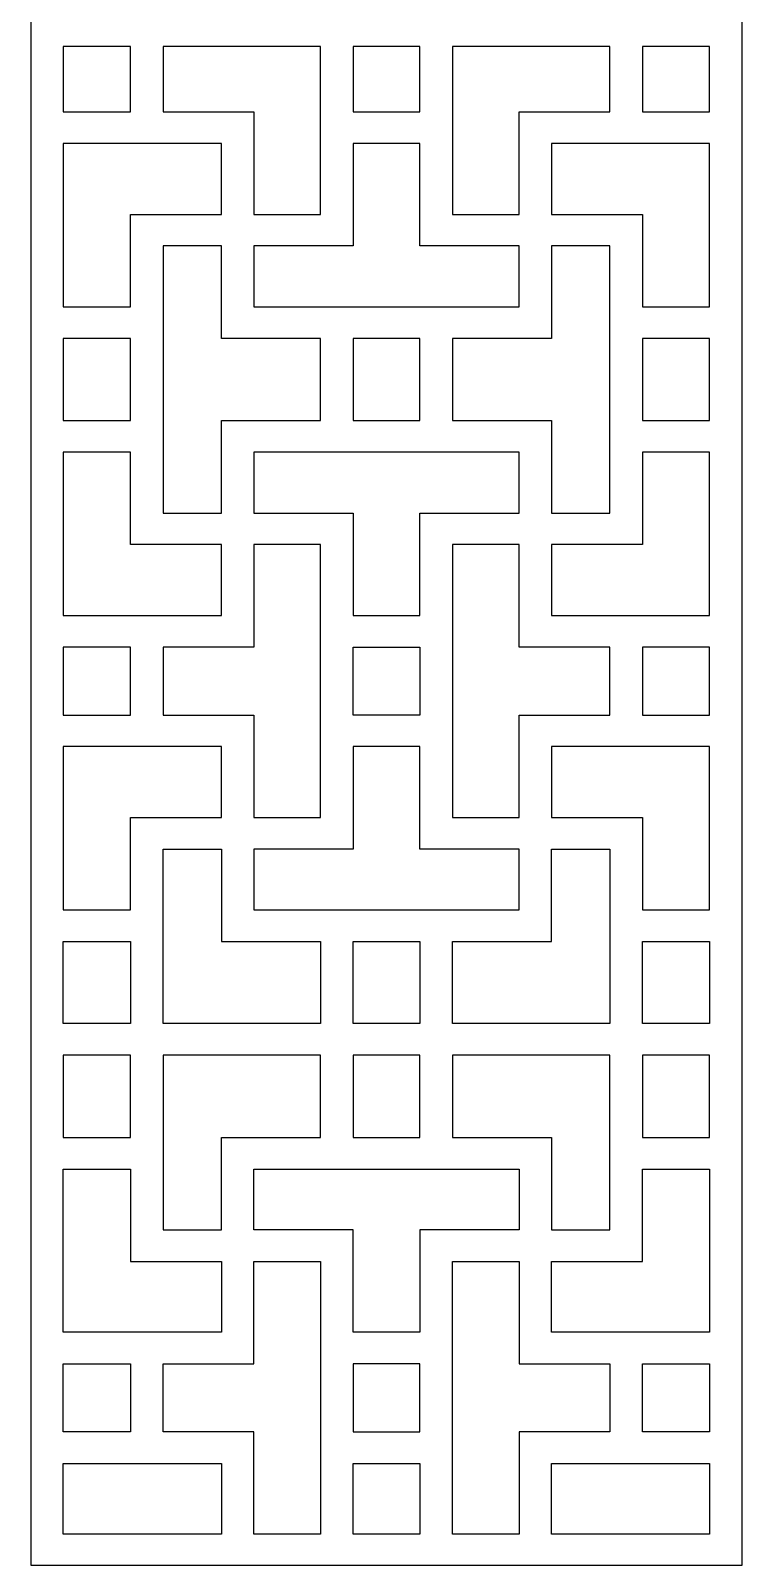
# Model space of a CAD drawing. Header units: centimetres. Extents: x -0.43 to 0.43, y -4.33 to 4.33.
# Drawn here: x -0.434 to 0.434, y -4.331 to -2.46 of the extents above; entities that cross this region are included whole.
import ezdxf

# ---------------------------------------------------------------- set-up
doc = ezdxf.new("R2010")
doc.units = ezdxf.units.CM
doc.header["$MEASUREMENT"] = 0
doc.layers.add('Layer 1', color=7, linetype='Continuous')

msp = doc.modelspace()

# ---------------------------------------------------------------- linework, layer by layer
at = {"layer": 'Layer 1', "color": 250}
for points, knots in [([(0.4338, -4.33143), (0.4338, -4.33143), (-0.43379, -4.33143), (-0.43379, -4.33143), (-0.43379, -4.33143), (-0.43379, -4.33143), (-0.43379, 4.33143), (-0.43379, 4.33143), (-0.43379, 4.33143), (-0.43379, 4.33143), (0.4338, 4.33143), (0.4338, 4.33143), (0.4338, 4.33143), (0.4338, 4.33143), (0.4338, -4.33143), (0.4338, -4.33143)], [0, 0, 0, 0, 0.2, 0.2, 0.2, 0.2, 0.4, 0.4, 0.4, 0.4, 0.6, 0.6, 0.6, 0.6, 1, 1, 1, 1]), ([(-0.31206, -2.4794), (-0.31206, -2.4794), (-0.31206, -2.55923), (-0.31206, -2.55923), (-0.31206, -2.55923), (-0.31206, -2.55923), (-0.394, -2.55923), (-0.394, -2.55923), (-0.394, -2.55923), (-0.394, -2.55923), (-0.394, -2.4794), (-0.394, -2.4794), (-0.394, -2.4794), (-0.394, -2.4794), (-0.31206, -2.4794), (-0.31206, -2.4794)], [0, 0, 0, 0, 0.2, 0.2, 0.2, 0.2, 0.4, 0.4, 0.4, 0.4, 0.6, 0.6, 0.6, 0.6, 1, 1, 1, 1]), ([(-0.08048, -2.4794), (-0.08048, -2.4794), (-0.08048, -2.68411), (-0.08048, -2.68411), (-0.08048, -2.68411), (-0.08048, -2.68411), (-0.16156, -2.68411), (-0.16156, -2.68411), (-0.16156, -2.68411), (-0.16156, -2.68411), (-0.16156, -2.59777), (-0.16156, -2.59777), (-0.16156, -2.59777), (-0.16156, -2.59777), (-0.16156, -2.55923), (-0.16156, -2.55923), (-0.16156, -2.55923), (-0.16156, -2.55923), (-0.20136, -2.55923), (-0.20136, -2.55923), (-0.20136, -2.55923), (-0.20136, -2.55923), (-0.27226, -2.55923), (-0.27226, -2.55923), (-0.27226, -2.55923), (-0.27226, -2.55923), (-0.27226, -2.4794), (-0.27226, -2.4794), (-0.27226, -2.4794), (-0.27226, -2.4794), (-0.08048, -2.4794), (-0.08048, -2.4794)], [0, 0, 0, 0, 0.1111111, 0.1111111, 0.1111111, 0.1111111, 0.2222222, 0.2222222, 0.2222222, 0.2222222, 0.3333333, 0.3333333, 0.3333333, 0.3333333, 0.4444444, 0.4444444, 0.4444444, 0.4444444, 0.5555556, 0.5555556, 0.5555556, 0.5555556, 0.6666667, 0.6666667, 0.6666667, 0.6666667, 0.7777778, 0.7777778, 0.7777778, 0.7777778, 1, 1, 1, 1]), ([(0.04069, -2.4794), (0.04069, -2.4794), (0.04069, -2.55923), (0.04069, -2.55923), (0.04069, -2.55923), (0.04069, -2.55923), (-0.04068, -2.55923), (-0.04068, -2.55923), (-0.04068, -2.55923), (-0.04068, -2.55923), (-0.04068, -2.4794), (-0.04068, -2.4794), (-0.04068, -2.4794), (-0.04068, -2.4794), (0.04069, -2.4794), (0.04069, -2.4794)], [0, 0, 0, 0, 0.2, 0.2, 0.2, 0.2, 0.4, 0.4, 0.4, 0.4, 0.6, 0.6, 0.6, 0.6, 1, 1, 1, 1]), ([(0.27227, -2.4794), (0.27227, -2.4794), (0.27227, -2.55923), (0.27227, -2.55923), (0.27227, -2.55923), (0.27227, -2.55923), (0.20137, -2.55923), (0.20137, -2.55923), (0.20137, -2.55923), (0.20137, -2.55923), (0.16157, -2.55923), (0.16157, -2.55923), (0.16157, -2.55923), (0.16157, -2.55923), (0.16157, -2.59777), (0.16157, -2.59777), (0.16157, -2.59777), (0.16157, -2.59777), (0.16157, -2.68411), (0.16157, -2.68411), (0.16157, -2.68411), (0.16157, -2.68411), (0.08049, -2.68411), (0.08049, -2.68411), (0.08049, -2.68411), (0.08049, -2.68411), (0.08049, -2.4794), (0.08049, -2.4794), (0.08049, -2.4794), (0.08049, -2.4794), (0.27227, -2.4794), (0.27227, -2.4794)], [0, 0, 0, 0, 0.1111111, 0.1111111, 0.1111111, 0.1111111, 0.2222222, 0.2222222, 0.2222222, 0.2222222, 0.3333333, 0.3333333, 0.3333333, 0.3333333, 0.4444444, 0.4444444, 0.4444444, 0.4444444, 0.5555556, 0.5555556, 0.5555556, 0.5555556, 0.6666667, 0.6666667, 0.6666667, 0.6666667, 0.7777778, 0.7777778, 0.7777778, 0.7777778, 1, 1, 1, 1]), ([(0.394, -2.55923), (0.394, -2.55923), (0.31206, -2.55923), (0.31206, -2.55923), (0.31206, -2.55923), (0.31206, -2.55923), (0.31206, -2.4794), (0.31206, -2.4794), (0.31206, -2.4794), (0.31206, -2.4794), (0.394, -2.4794), (0.394, -2.4794), (0.394, -2.4794), (0.394, -2.4794), (0.394, -2.55923), (0.394, -2.55923)], [0, 0, 0, 0, 0.2, 0.2, 0.2, 0.2, 0.4, 0.4, 0.4, 0.4, 0.6, 0.6, 0.6, 0.6, 1, 1, 1, 1]), ([(-0.394, -2.59777), (-0.394, -2.59777), (-0.20136, -2.59777), (-0.20136, -2.59777), (-0.20136, -2.59777), (-0.20136, -2.59777), (-0.20136, -2.68411), (-0.20136, -2.68411), (-0.20136, -2.68411), (-0.20136, -2.68411), (-0.27226, -2.68411), (-0.27226, -2.68411), (-0.27226, -2.68411), (-0.27226, -2.68411), (-0.29856, -2.68411), (-0.29856, -2.68411), (-0.29856, -2.68411), (-0.29856, -2.68411), (-0.31206, -2.68411), (-0.31206, -2.68411), (-0.31206, -2.68411), (-0.31206, -2.68411), (-0.31206, -2.79681), (-0.31206, -2.79681), (-0.31206, -2.79681), (-0.31206, -2.79681), (-0.394, -2.79681), (-0.394, -2.79681), (-0.394, -2.79681), (-0.394, -2.79681), (-0.394, -2.59777), (-0.394, -2.59777)], [0, 0, 0, 0, 0.1111111, 0.1111111, 0.1111111, 0.1111111, 0.2222222, 0.2222222, 0.2222222, 0.2222222, 0.3333333, 0.3333333, 0.3333333, 0.3333333, 0.4444444, 0.4444444, 0.4444444, 0.4444444, 0.5555556, 0.5555556, 0.5555556, 0.5555556, 0.6666667, 0.6666667, 0.6666667, 0.6666667, 0.7777778, 0.7777778, 0.7777778, 0.7777778, 1, 1, 1, 1]), ([(-0.08048, -2.72265), (-0.08048, -2.72265), (-0.04068, -2.72265), (-0.04068, -2.72265), (-0.04068, -2.72265), (-0.04068, -2.72265), (-0.04068, -2.68411), (-0.04068, -2.68411), (-0.04068, -2.68411), (-0.04068, -2.68411), (-0.04068, -2.59777), (-0.04068, -2.59777), (-0.04068, -2.59777), (-0.04068, -2.59777), (0.04069, -2.59777), (0.04069, -2.59777), (0.04069, -2.59777), (0.04069, -2.59777), (0.04069, -2.68411), (0.04069, -2.68411), (0.04069, -2.68411), (0.04069, -2.68411), (0.04069, -2.72265), (0.04069, -2.72265), (0.04069, -2.72265), (0.04069, -2.72265), (0.08049, -2.72265), (0.08049, -2.72265), (0.08049, -2.72265), (0.08049, -2.72265), (0.16157, -2.72265), (0.16157, -2.72265), (0.16157, -2.72265), (0.16157, -2.72265), (0.16157, -2.79681), (0.16157, -2.79681), (0.16157, -2.79681), (0.16157, -2.79681), (-0.16156, -2.79681), (-0.16156, -2.79681), (-0.16156, -2.79681), (-0.16156, -2.79681), (-0.16156, -2.72265), (-0.16156, -2.72265), (-0.16156, -2.72265), (-0.16156, -2.72265), (-0.08048, -2.72265), (-0.08048, -2.72265)], [0, 0, 0, 0, 0.0769231, 0.0769231, 0.0769231, 0.0769231, 0.1538462, 0.1538462, 0.1538462, 0.1538462, 0.2307692, 0.2307692, 0.2307692, 0.2307692, 0.3076923, 0.3076923, 0.3076923, 0.3076923, 0.3846154, 0.3846154, 0.3846154, 0.3846154, 0.4615385, 0.4615385, 0.4615385, 0.4615385, 0.5384615, 0.5384615, 0.5384615, 0.5384615, 0.6153846, 0.6153846, 0.6153846, 0.6153846, 0.6923077, 0.6923077, 0.6923077, 0.6923077, 0.7692308, 0.7692308, 0.7692308, 0.7692308, 0.8461538, 0.8461538, 0.8461538, 0.8461538, 1, 1, 1, 1]), ([(0.394, -2.79681), (0.394, -2.79681), (0.31206, -2.79681), (0.31206, -2.79681), (0.31206, -2.79681), (0.31206, -2.79681), (0.31206, -2.68411), (0.31206, -2.68411), (0.31206, -2.68411), (0.31206, -2.68411), (0.28846, -2.68411), (0.28846, -2.68411), (0.28846, -2.68411), (0.28846, -2.68411), (0.27227, -2.68411), (0.27227, -2.68411), (0.27227, -2.68411), (0.27227, -2.68411), (0.20137, -2.68411), (0.20137, -2.68411), (0.20137, -2.68411), (0.20137, -2.68411), (0.20137, -2.59777), (0.20137, -2.59777), (0.20137, -2.59777), (0.20137, -2.59777), (0.394, -2.59777), (0.394, -2.59777), (0.394, -2.59777), (0.394, -2.59777), (0.394, -2.79681), (0.394, -2.79681)], [0, 0, 0, 0, 0.1111111, 0.1111111, 0.1111111, 0.1111111, 0.2222222, 0.2222222, 0.2222222, 0.2222222, 0.3333333, 0.3333333, 0.3333333, 0.3333333, 0.4444444, 0.4444444, 0.4444444, 0.4444444, 0.5555556, 0.5555556, 0.5555556, 0.5555556, 0.6666667, 0.6666667, 0.6666667, 0.6666667, 0.7777778, 0.7777778, 0.7777778, 0.7777778, 1, 1, 1, 1]), ([(-0.27226, -3.04826), (-0.27226, -3.04826), (-0.27226, -2.72265), (-0.27226, -2.72265), (-0.27226, -2.72265), (-0.27226, -2.72265), (-0.20136, -2.72265), (-0.20136, -2.72265), (-0.20136, -2.72265), (-0.20136, -2.72265), (-0.20136, -2.79681), (-0.20136, -2.79681), (-0.20136, -2.79681), (-0.20136, -2.79681), (-0.20136, -2.83535), (-0.20136, -2.83535), (-0.20136, -2.83535), (-0.20136, -2.83535), (-0.16156, -2.83535), (-0.16156, -2.83535), (-0.16156, -2.83535), (-0.16156, -2.83535), (-0.08048, -2.83535), (-0.08048, -2.83535), (-0.08048, -2.83535), (-0.08048, -2.83535), (-0.08048, -2.93556), (-0.08048, -2.93556), (-0.08048, -2.93556), (-0.08048, -2.93556), (-0.16156, -2.93556), (-0.16156, -2.93556), (-0.16156, -2.93556), (-0.16156, -2.93556), (-0.20136, -2.93556), (-0.20136, -2.93556), (-0.20136, -2.93556), (-0.20136, -2.93556), (-0.20136, -2.9741), (-0.20136, -2.9741), (-0.20136, -2.9741), (-0.20136, -2.9741), (-0.20136, -3.04826), (-0.20136, -3.04826), (-0.20136, -3.04826), (-0.20136, -3.04826), (-0.27226, -3.04826), (-0.27226, -3.04826)], [0, 0, 0, 0, 0.0769231, 0.0769231, 0.0769231, 0.0769231, 0.1538462, 0.1538462, 0.1538462, 0.1538462, 0.2307692, 0.2307692, 0.2307692, 0.2307692, 0.3076923, 0.3076923, 0.3076923, 0.3076923, 0.3846154, 0.3846154, 0.3846154, 0.3846154, 0.4615385, 0.4615385, 0.4615385, 0.4615385, 0.5384615, 0.5384615, 0.5384615, 0.5384615, 0.6153846, 0.6153846, 0.6153846, 0.6153846, 0.6923077, 0.6923077, 0.6923077, 0.6923077, 0.7692308, 0.7692308, 0.7692308, 0.7692308, 0.8461538, 0.8461538, 0.8461538, 0.8461538, 1, 1, 1, 1]), ([(0.20137, -3.04826), (0.20137, -3.04826), (0.20137, -2.9741), (0.20137, -2.9741), (0.20137, -2.9741), (0.20137, -2.9741), (0.20137, -2.93556), (0.20137, -2.93556), (0.20137, -2.93556), (0.20137, -2.93556), (0.16157, -2.93556), (0.16157, -2.93556), (0.16157, -2.93556), (0.16157, -2.93556), (0.08049, -2.93556), (0.08049, -2.93556), (0.08049, -2.93556), (0.08049, -2.93556), (0.08049, -2.83535), (0.08049, -2.83535), (0.08049, -2.83535), (0.08049, -2.83535), (0.16157, -2.83535), (0.16157, -2.83535), (0.16157, -2.83535), (0.16157, -2.83535), (0.20137, -2.83535), (0.20137, -2.83535), (0.20137, -2.83535), (0.20137, -2.83535), (0.20137, -2.79681), (0.20137, -2.79681), (0.20137, -2.79681), (0.20137, -2.79681), (0.20137, -2.72265), (0.20137, -2.72265), (0.20137, -2.72265), (0.20137, -2.72265), (0.27227, -2.72265), (0.27227, -2.72265), (0.27227, -2.72265), (0.27227, -2.72265), (0.27227, -3.04826), (0.27227, -3.04826), (0.27227, -3.04826), (0.27227, -3.04826), (0.20137, -3.04826), (0.20137, -3.04826)], [0, 0, 0, 0, 0.0769231, 0.0769231, 0.0769231, 0.0769231, 0.1538462, 0.1538462, 0.1538462, 0.1538462, 0.2307692, 0.2307692, 0.2307692, 0.2307692, 0.3076923, 0.3076923, 0.3076923, 0.3076923, 0.3846154, 0.3846154, 0.3846154, 0.3846154, 0.4615385, 0.4615385, 0.4615385, 0.4615385, 0.5384615, 0.5384615, 0.5384615, 0.5384615, 0.6153846, 0.6153846, 0.6153846, 0.6153846, 0.6923077, 0.6923077, 0.6923077, 0.6923077, 0.7692308, 0.7692308, 0.7692308, 0.7692308, 0.8461538, 0.8461538, 0.8461538, 0.8461538, 1, 1, 1, 1]), ([(-0.394, -2.83535), (-0.394, -2.83535), (-0.31206, -2.83535), (-0.31206, -2.83535), (-0.31206, -2.83535), (-0.31206, -2.83535), (-0.31206, -2.93556), (-0.31206, -2.93556), (-0.31206, -2.93556), (-0.31206, -2.93556), (-0.394, -2.93556), (-0.394, -2.93556), (-0.394, -2.93556), (-0.394, -2.93556), (-0.394, -2.83535), (-0.394, -2.83535)], [0, 0, 0, 0, 0.2, 0.2, 0.2, 0.2, 0.4, 0.4, 0.4, 0.4, 0.6, 0.6, 0.6, 0.6, 1, 1, 1, 1]), ([(-0.04068, -2.93556), (-0.04068, -2.93556), (-0.04068, -2.83535), (-0.04068, -2.83535), (-0.04068, -2.83535), (-0.04068, -2.83535), (0.04069, -2.83535), (0.04069, -2.83535), (0.04069, -2.83535), (0.04069, -2.83535), (0.04069, -2.93556), (0.04069, -2.93556), (0.04069, -2.93556), (0.04069, -2.93556), (-0.04068, -2.93556), (-0.04068, -2.93556)], [0, 0, 0, 0, 0.2, 0.2, 0.2, 0.2, 0.4, 0.4, 0.4, 0.4, 0.6, 0.6, 0.6, 0.6, 1, 1, 1, 1]), ([(0.394, -2.93556), (0.394, -2.93556), (0.31206, -2.93556), (0.31206, -2.93556), (0.31206, -2.93556), (0.31206, -2.93556), (0.31206, -2.83535), (0.31206, -2.83535), (0.31206, -2.83535), (0.31206, -2.83535), (0.394, -2.83535), (0.394, -2.83535), (0.394, -2.83535), (0.394, -2.83535), (0.394, -2.93556), (0.394, -2.93556)], [0, 0, 0, 0, 0.2, 0.2, 0.2, 0.2, 0.4, 0.4, 0.4, 0.4, 0.6, 0.6, 0.6, 0.6, 1, 1, 1, 1]), ([(-0.394, -2.9741), (-0.394, -2.9741), (-0.31206, -2.9741), (-0.31206, -2.9741), (-0.31206, -2.9741), (-0.31206, -2.9741), (-0.31206, -3.04826), (-0.31206, -3.04826), (-0.31206, -3.04826), (-0.31206, -3.04826), (-0.31206, -3.07787), (-0.31206, -3.07787), (-0.31206, -3.07787), (-0.31206, -3.07787), (-0.31206, -3.08681), (-0.31206, -3.08681), (-0.31206, -3.08681), (-0.31206, -3.08681), (-0.20136, -3.08681), (-0.20136, -3.08681), (-0.20136, -3.08681), (-0.20136, -3.08681), (-0.20136, -3.17315), (-0.20136, -3.17315), (-0.20136, -3.17315), (-0.20136, -3.17315), (-0.394, -3.17315), (-0.394, -3.17315), (-0.394, -3.17315), (-0.394, -3.17315), (-0.394, -2.9741), (-0.394, -2.9741)], [0, 0, 0, 0, 0.1111111, 0.1111111, 0.1111111, 0.1111111, 0.2222222, 0.2222222, 0.2222222, 0.2222222, 0.3333333, 0.3333333, 0.3333333, 0.3333333, 0.4444444, 0.4444444, 0.4444444, 0.4444444, 0.5555556, 0.5555556, 0.5555556, 0.5555556, 0.6666667, 0.6666667, 0.6666667, 0.6666667, 0.7777778, 0.7777778, 0.7777778, 0.7777778, 1, 1, 1, 1]), ([(-0.16156, -3.04826), (-0.16156, -3.04826), (-0.16156, -2.9741), (-0.16156, -2.9741), (-0.16156, -2.9741), (-0.16156, -2.9741), (0.16157, -2.9741), (0.16157, -2.9741), (0.16157, -2.9741), (0.16157, -2.9741), (0.16157, -3.04826), (0.16157, -3.04826), (0.16157, -3.04826), (0.16157, -3.04826), (0.04069, -3.04826), (0.04069, -3.04826), (0.04069, -3.04826), (0.04069, -3.04826), (0.04069, -3.05179), (0.04069, -3.05179), (0.04069, -3.05179), (0.04069, -3.05179), (0.04069, -3.08681), (0.04069, -3.08681), (0.04069, -3.08681), (0.04069, -3.08681), (0.04069, -3.17315), (0.04069, -3.17315), (0.04069, -3.17315), (0.04069, -3.17315), (-0.04068, -3.17315), (-0.04068, -3.17315), (-0.04068, -3.17315), (-0.04068, -3.17315), (-0.04068, -3.08681), (-0.04068, -3.08681), (-0.04068, -3.08681), (-0.04068, -3.08681), (-0.04068, -3.05179), (-0.04068, -3.05179), (-0.04068, -3.05179), (-0.04068, -3.05179), (-0.04068, -3.04826), (-0.04068, -3.04826), (-0.04068, -3.04826), (-0.04068, -3.04826), (-0.16156, -3.04826), (-0.16156, -3.04826)], [0, 0, 0, 0, 0.0769231, 0.0769231, 0.0769231, 0.0769231, 0.1538462, 0.1538462, 0.1538462, 0.1538462, 0.2307692, 0.2307692, 0.2307692, 0.2307692, 0.3076923, 0.3076923, 0.3076923, 0.3076923, 0.3846154, 0.3846154, 0.3846154, 0.3846154, 0.4615385, 0.4615385, 0.4615385, 0.4615385, 0.5384615, 0.5384615, 0.5384615, 0.5384615, 0.6153846, 0.6153846, 0.6153846, 0.6153846, 0.6923077, 0.6923077, 0.6923077, 0.6923077, 0.7692308, 0.7692308, 0.7692308, 0.7692308, 0.8461538, 0.8461538, 0.8461538, 0.8461538, 1, 1, 1, 1]), ([(0.394, -3.17315), (0.394, -3.17315), (0.20137, -3.17315), (0.20137, -3.17315), (0.20137, -3.17315), (0.20137, -3.17315), (0.20137, -3.08681), (0.20137, -3.08681), (0.20137, -3.08681), (0.20137, -3.08681), (0.31206, -3.08681), (0.31206, -3.08681), (0.31206, -3.08681), (0.31206, -3.08681), (0.31206, -3.07787), (0.31206, -3.07787), (0.31206, -3.07787), (0.31206, -3.07787), (0.31206, -3.04826), (0.31206, -3.04826), (0.31206, -3.04826), (0.31206, -3.04826), (0.31206, -2.9741), (0.31206, -2.9741), (0.31206, -2.9741), (0.31206, -2.9741), (0.394, -2.9741), (0.394, -2.9741), (0.394, -2.9741), (0.394, -2.9741), (0.394, -3.17315), (0.394, -3.17315)], [0, 0, 0, 0, 0.1111111, 0.1111111, 0.1111111, 0.1111111, 0.2222222, 0.2222222, 0.2222222, 0.2222222, 0.3333333, 0.3333333, 0.3333333, 0.3333333, 0.4444444, 0.4444444, 0.4444444, 0.4444444, 0.5555556, 0.5555556, 0.5555556, 0.5555556, 0.6666667, 0.6666667, 0.6666667, 0.6666667, 0.7777778, 0.7777778, 0.7777778, 0.7777778, 1, 1, 1, 1]), ([(-0.08048, -3.41947), (-0.08048, -3.41947), (-0.16156, -3.41947), (-0.16156, -3.41947), (-0.16156, -3.41947), (-0.16156, -3.41947), (-0.16156, -3.33313), (-0.16156, -3.33313), (-0.16156, -3.33313), (-0.16156, -3.33313), (-0.16156, -3.29459), (-0.16156, -3.29459), (-0.16156, -3.29459), (-0.16156, -3.29459), (-0.20136, -3.29459), (-0.20136, -3.29459), (-0.20136, -3.29459), (-0.20136, -3.29459), (-0.27226, -3.29459), (-0.27226, -3.29459), (-0.27226, -3.29459), (-0.27226, -3.29459), (-0.27226, -3.21169), (-0.27226, -3.21169), (-0.27226, -3.21169), (-0.27226, -3.21169), (-0.20136, -3.21169), (-0.20136, -3.21169), (-0.20136, -3.21169), (-0.20136, -3.21169), (-0.16156, -3.21169), (-0.16156, -3.21169), (-0.16156, -3.21169), (-0.16156, -3.21169), (-0.16156, -3.17315), (-0.16156, -3.17315), (-0.16156, -3.17315), (-0.16156, -3.17315), (-0.16156, -3.08681), (-0.16156, -3.08681), (-0.16156, -3.08681), (-0.16156, -3.08681), (-0.08048, -3.08681), (-0.08048, -3.08681), (-0.08048, -3.08681), (-0.08048, -3.08681), (-0.08048, -3.41947), (-0.08048, -3.41947)], [0, 0, 0, 0, 0.0769231, 0.0769231, 0.0769231, 0.0769231, 0.1538462, 0.1538462, 0.1538462, 0.1538462, 0.2307692, 0.2307692, 0.2307692, 0.2307692, 0.3076923, 0.3076923, 0.3076923, 0.3076923, 0.3846154, 0.3846154, 0.3846154, 0.3846154, 0.4615385, 0.4615385, 0.4615385, 0.4615385, 0.5384615, 0.5384615, 0.5384615, 0.5384615, 0.6153846, 0.6153846, 0.6153846, 0.6153846, 0.6923077, 0.6923077, 0.6923077, 0.6923077, 0.7692308, 0.7692308, 0.7692308, 0.7692308, 0.8461538, 0.8461538, 0.8461538, 0.8461538, 1, 1, 1, 1]), ([(0.16157, -3.41947), (0.16157, -3.41947), (0.08049, -3.41947), (0.08049, -3.41947), (0.08049, -3.41947), (0.08049, -3.41947), (0.08049, -3.08681), (0.08049, -3.08681), (0.08049, -3.08681), (0.08049, -3.08681), (0.16157, -3.08681), (0.16157, -3.08681), (0.16157, -3.08681), (0.16157, -3.08681), (0.16157, -3.17315), (0.16157, -3.17315), (0.16157, -3.17315), (0.16157, -3.17315), (0.16157, -3.21169), (0.16157, -3.21169), (0.16157, -3.21169), (0.16157, -3.21169), (0.20137, -3.21169), (0.20137, -3.21169), (0.20137, -3.21169), (0.20137, -3.21169), (0.27227, -3.21169), (0.27227, -3.21169), (0.27227, -3.21169), (0.27227, -3.21169), (0.27227, -3.29459), (0.27227, -3.29459), (0.27227, -3.29459), (0.27227, -3.29459), (0.20137, -3.29459), (0.20137, -3.29459), (0.20137, -3.29459), (0.20137, -3.29459), (0.16157, -3.29459), (0.16157, -3.29459), (0.16157, -3.29459), (0.16157, -3.29459), (0.16157, -3.33313), (0.16157, -3.33313), (0.16157, -3.33313), (0.16157, -3.33313), (0.16157, -3.41947), (0.16157, -3.41947)], [0, 0, 0, 0, 0.0769231, 0.0769231, 0.0769231, 0.0769231, 0.1538462, 0.1538462, 0.1538462, 0.1538462, 0.2307692, 0.2307692, 0.2307692, 0.2307692, 0.3076923, 0.3076923, 0.3076923, 0.3076923, 0.3846154, 0.3846154, 0.3846154, 0.3846154, 0.4615385, 0.4615385, 0.4615385, 0.4615385, 0.5384615, 0.5384615, 0.5384615, 0.5384615, 0.6153846, 0.6153846, 0.6153846, 0.6153846, 0.6923077, 0.6923077, 0.6923077, 0.6923077, 0.7692308, 0.7692308, 0.7692308, 0.7692308, 0.8461538, 0.8461538, 0.8461538, 0.8461538, 1, 1, 1, 1]), ([(-0.394, -3.21169), (-0.394, -3.21169), (-0.31206, -3.21169), (-0.31206, -3.21169), (-0.31206, -3.21169), (-0.31206, -3.21169), (-0.31206, -3.29459), (-0.31206, -3.29459), (-0.31206, -3.29459), (-0.31206, -3.29459), (-0.394, -3.29459), (-0.394, -3.29459), (-0.394, -3.29459), (-0.394, -3.29459), (-0.394, -3.21169), (-0.394, -3.21169)], [0, 0, 0, 0, 0.2, 0.2, 0.2, 0.2, 0.4, 0.4, 0.4, 0.4, 0.6, 0.6, 0.6, 0.6, 1, 1, 1, 1]), ([(-0.04068, -3.29459), (-0.04068, -3.29459), (0.04069, -3.29459), (0.04069, -3.29459), (0.04069, -3.29459), (0.04069, -3.29459), (0.04069, -3.21169), (0.04069, -3.21169), (0.04069, -3.21169), (0.04069, -3.21169), (-0.04068, -3.21169), (-0.04068, -3.21169), (-0.04068, -3.21169), (-0.04068, -3.21169), (-0.04068, -3.29459), (-0.04068, -3.29459)], [0, 0, 0, 0, 0.2, 0.2, 0.2, 0.2, 0.4, 0.4, 0.4, 0.4, 0.6, 0.6, 0.6, 0.6, 1, 1, 1, 1]), ([(0.394, -3.29459), (0.394, -3.29459), (0.31206, -3.29459), (0.31206, -3.29459), (0.31206, -3.29459), (0.31206, -3.29459), (0.31206, -3.21169), (0.31206, -3.21169), (0.31206, -3.21169), (0.31206, -3.21169), (0.394, -3.21169), (0.394, -3.21169), (0.394, -3.21169), (0.394, -3.21169), (0.394, -3.29459), (0.394, -3.29459)], [0, 0, 0, 0, 0.2, 0.2, 0.2, 0.2, 0.4, 0.4, 0.4, 0.4, 0.6, 0.6, 0.6, 0.6, 1, 1, 1, 1]), ([(-0.394, -3.33313), (-0.394, -3.33313), (-0.20136, -3.33313), (-0.20136, -3.33313), (-0.20136, -3.33313), (-0.20136, -3.33313), (-0.20136, -3.41947), (-0.20136, -3.41947), (-0.20136, -3.41947), (-0.20136, -3.41947), (-0.27226, -3.41947), (-0.27226, -3.41947), (-0.27226, -3.41947), (-0.27226, -3.41947), (-0.29856, -3.41947), (-0.29856, -3.41947), (-0.29856, -3.41947), (-0.29856, -3.41947), (-0.31206, -3.41947), (-0.31206, -3.41947), (-0.31206, -3.41947), (-0.31206, -3.41947), (-0.31206, -3.53218), (-0.31206, -3.53218), (-0.31206, -3.53218), (-0.31206, -3.53218), (-0.394, -3.53218), (-0.394, -3.53218), (-0.394, -3.53218), (-0.394, -3.53218), (-0.394, -3.33313), (-0.394, -3.33313)], [0, 0, 0, 0, 0.1111111, 0.1111111, 0.1111111, 0.1111111, 0.2222222, 0.2222222, 0.2222222, 0.2222222, 0.3333333, 0.3333333, 0.3333333, 0.3333333, 0.4444444, 0.4444444, 0.4444444, 0.4444444, 0.5555556, 0.5555556, 0.5555556, 0.5555556, 0.6666667, 0.6666667, 0.6666667, 0.6666667, 0.7777778, 0.7777778, 0.7777778, 0.7777778, 1, 1, 1, 1]), ([(-0.16156, -3.45802), (-0.16156, -3.45802), (-0.08048, -3.45802), (-0.08048, -3.45802), (-0.08048, -3.45802), (-0.08048, -3.45802), (-0.04068, -3.45802), (-0.04068, -3.45802), (-0.04068, -3.45802), (-0.04068, -3.45802), (-0.04068, -3.41947), (-0.04068, -3.41947), (-0.04068, -3.41947), (-0.04068, -3.41947), (-0.04068, -3.33313), (-0.04068, -3.33313), (-0.04068, -3.33313), (-0.04068, -3.33313), (0.04069, -3.33313), (0.04069, -3.33313), (0.04069, -3.33313), (0.04069, -3.33313), (0.04069, -3.41947), (0.04069, -3.41947), (0.04069, -3.41947), (0.04069, -3.41947), (0.04069, -3.45802), (0.04069, -3.45802), (0.04069, -3.45802), (0.04069, -3.45802), (0.08049, -3.45802), (0.08049, -3.45802), (0.08049, -3.45802), (0.08049, -3.45802), (0.16157, -3.45802), (0.16157, -3.45802), (0.16157, -3.45802), (0.16157, -3.45802), (0.16157, -3.53218), (0.16157, -3.53218), (0.16157, -3.53218), (0.16157, -3.53218), (-0.16156, -3.53218), (-0.16156, -3.53218), (-0.16156, -3.53218), (-0.16156, -3.53218), (-0.16156, -3.45802), (-0.16156, -3.45802)], [0, 0, 0, 0, 0.0769231, 0.0769231, 0.0769231, 0.0769231, 0.1538462, 0.1538462, 0.1538462, 0.1538462, 0.2307692, 0.2307692, 0.2307692, 0.2307692, 0.3076923, 0.3076923, 0.3076923, 0.3076923, 0.3846154, 0.3846154, 0.3846154, 0.3846154, 0.4615385, 0.4615385, 0.4615385, 0.4615385, 0.5384615, 0.5384615, 0.5384615, 0.5384615, 0.6153846, 0.6153846, 0.6153846, 0.6153846, 0.6923077, 0.6923077, 0.6923077, 0.6923077, 0.7692308, 0.7692308, 0.7692308, 0.7692308, 0.8461538, 0.8461538, 0.8461538, 0.8461538, 1, 1, 1, 1]), ([(0.394, -3.53218), (0.394, -3.53218), (0.31206, -3.53218), (0.31206, -3.53218), (0.31206, -3.53218), (0.31206, -3.53218), (0.31206, -3.45802), (0.31206, -3.45802), (0.31206, -3.45802), (0.31206, -3.45802), (0.31206, -3.41947), (0.31206, -3.41947), (0.31206, -3.41947), (0.31206, -3.41947), (0.27227, -3.41947), (0.27227, -3.41947), (0.27227, -3.41947), (0.27227, -3.41947), (0.20137, -3.41947), (0.20137, -3.41947), (0.20137, -3.41947), (0.20137, -3.41947), (0.20137, -3.33313), (0.20137, -3.33313), (0.20137, -3.33313), (0.20137, -3.33313), (0.394, -3.33313), (0.394, -3.33313), (0.394, -3.33313), (0.394, -3.33313), (0.394, -3.53218), (0.394, -3.53218)], [0, 0, 0, 0, 0.1111111, 0.1111111, 0.1111111, 0.1111111, 0.2222222, 0.2222222, 0.2222222, 0.2222222, 0.3333333, 0.3333333, 0.3333333, 0.3333333, 0.4444444, 0.4444444, 0.4444444, 0.4444444, 0.5555556, 0.5555556, 0.5555556, 0.5555556, 0.6666667, 0.6666667, 0.6666667, 0.6666667, 0.7777778, 0.7777778, 0.7777778, 0.7777778, 1, 1, 1, 1]), ([(-0.27226, -3.67093), (-0.27226, -3.67093), (-0.08048, -3.67093), (-0.08048, -3.67093), (-0.08048, -3.67093), (-0.08048, -3.67093), (-0.08048, -3.57072), (-0.08048, -3.57072), (-0.08048, -3.57072), (-0.08048, -3.57072), (-0.16156, -3.57072), (-0.16156, -3.57072), (-0.16156, -3.57072), (-0.16156, -3.57072), (-0.20136, -3.57072), (-0.20136, -3.57072), (-0.20136, -3.57072), (-0.20136, -3.57072), (-0.20136, -3.53218), (-0.20136, -3.53218), (-0.20136, -3.53218), (-0.20136, -3.53218), (-0.20136, -3.45802), (-0.20136, -3.45802), (-0.20136, -3.45802), (-0.20136, -3.45802), (-0.27226, -3.45802), (-0.27226, -3.45802), (-0.27226, -3.45802), (-0.27226, -3.45802), (-0.27226, -3.67093), (-0.27226, -3.67093)], [0, 0, 0, 0, 0.1111111, 0.1111111, 0.1111111, 0.1111111, 0.2222222, 0.2222222, 0.2222222, 0.2222222, 0.3333333, 0.3333333, 0.3333333, 0.3333333, 0.4444444, 0.4444444, 0.4444444, 0.4444444, 0.5555556, 0.5555556, 0.5555556, 0.5555556, 0.6666667, 0.6666667, 0.6666667, 0.6666667, 0.7777778, 0.7777778, 0.7777778, 0.7777778, 1, 1, 1, 1]), ([(0.08049, -3.67093), (0.08049, -3.67093), (0.27227, -3.67093), (0.27227, -3.67093), (0.27227, -3.67093), (0.27227, -3.67093), (0.27227, -3.45802), (0.27227, -3.45802), (0.27227, -3.45802), (0.27227, -3.45802), (0.20137, -3.45802), (0.20137, -3.45802), (0.20137, -3.45802), (0.20137, -3.45802), (0.20137, -3.53218), (0.20137, -3.53218), (0.20137, -3.53218), (0.20137, -3.53218), (0.20137, -3.57072), (0.20137, -3.57072), (0.20137, -3.57072), (0.20137, -3.57072), (0.16157, -3.57072), (0.16157, -3.57072), (0.16157, -3.57072), (0.16157, -3.57072), (0.08049, -3.57072), (0.08049, -3.57072), (0.08049, -3.57072), (0.08049, -3.57072), (0.08049, -3.67093), (0.08049, -3.67093)], [0, 0, 0, 0, 0.1111111, 0.1111111, 0.1111111, 0.1111111, 0.2222222, 0.2222222, 0.2222222, 0.2222222, 0.3333333, 0.3333333, 0.3333333, 0.3333333, 0.4444444, 0.4444444, 0.4444444, 0.4444444, 0.5555556, 0.5555556, 0.5555556, 0.5555556, 0.6666667, 0.6666667, 0.6666667, 0.6666667, 0.7777778, 0.7777778, 0.7777778, 0.7777778, 1, 1, 1, 1]), ([(-0.394, -3.67093), (-0.394, -3.67093), (-0.31206, -3.67093), (-0.31206, -3.67093), (-0.31206, -3.67093), (-0.31206, -3.67093), (-0.31206, -3.57072), (-0.31206, -3.57072), (-0.31206, -3.57072), (-0.31206, -3.57072), (-0.394, -3.57072), (-0.394, -3.57072), (-0.394, -3.57072), (-0.394, -3.57072), (-0.394, -3.67093), (-0.394, -3.67093)], [0, 0, 0, 0, 0.2, 0.2, 0.2, 0.2, 0.4, 0.4, 0.4, 0.4, 0.6, 0.6, 0.6, 0.6, 1, 1, 1, 1]), ([(-0.04068, -3.67093), (-0.04068, -3.67093), (0.04069, -3.67093), (0.04069, -3.67093), (0.04069, -3.67093), (0.04069, -3.67093), (0.04069, -3.57072), (0.04069, -3.57072), (0.04069, -3.57072), (0.04069, -3.57072), (-0.04068, -3.57072), (-0.04068, -3.57072), (-0.04068, -3.57072), (-0.04068, -3.57072), (-0.04068, -3.67093), (-0.04068, -3.67093)], [0, 0, 0, 0, 0.2, 0.2, 0.2, 0.2, 0.4, 0.4, 0.4, 0.4, 0.6, 0.6, 0.6, 0.6, 1, 1, 1, 1]), ([(0.31206, -3.67093), (0.31206, -3.67093), (0.394, -3.67093), (0.394, -3.67093), (0.394, -3.67093), (0.394, -3.67093), (0.394, -3.57072), (0.394, -3.57072), (0.394, -3.57072), (0.394, -3.57072), (0.31206, -3.57072), (0.31206, -3.57072), (0.31206, -3.57072), (0.31206, -3.57072), (0.31206, -3.67093), (0.31206, -3.67093)], [0, 0, 0, 0, 0.2, 0.2, 0.2, 0.2, 0.4, 0.4, 0.4, 0.4, 0.6, 0.6, 0.6, 0.6, 1, 1, 1, 1]), ([(-0.394, -3.70947), (-0.394, -3.70947), (-0.31206, -3.70947), (-0.31206, -3.70947), (-0.31206, -3.70947), (-0.31206, -3.70947), (-0.31206, -3.80967), (-0.31206, -3.80967), (-0.31206, -3.80967), (-0.31206, -3.80967), (-0.394, -3.80967), (-0.394, -3.80967), (-0.394, -3.80967), (-0.394, -3.80967), (-0.394, -3.70947), (-0.394, -3.70947)], [0, 0, 0, 0, 0.2, 0.2, 0.2, 0.2, 0.4, 0.4, 0.4, 0.4, 0.6, 0.6, 0.6, 0.6, 1, 1, 1, 1]), ([(-0.27226, -3.70947), (-0.27226, -3.70947), (-0.08048, -3.70947), (-0.08048, -3.70947), (-0.08048, -3.70947), (-0.08048, -3.70947), (-0.08048, -3.80967), (-0.08048, -3.80967), (-0.08048, -3.80967), (-0.08048, -3.80967), (-0.16156, -3.80967), (-0.16156, -3.80967), (-0.16156, -3.80967), (-0.16156, -3.80967), (-0.20136, -3.80967), (-0.20136, -3.80967), (-0.20136, -3.80967), (-0.20136, -3.80967), (-0.20136, -3.84821), (-0.20136, -3.84821), (-0.20136, -3.84821), (-0.20136, -3.84821), (-0.20136, -3.92238), (-0.20136, -3.92238), (-0.20136, -3.92238), (-0.20136, -3.92238), (-0.27226, -3.92238), (-0.27226, -3.92238), (-0.27226, -3.92238), (-0.27226, -3.92238), (-0.27226, -3.70947), (-0.27226, -3.70947)], [0, 0, 0, 0, 0.1111111, 0.1111111, 0.1111111, 0.1111111, 0.2222222, 0.2222222, 0.2222222, 0.2222222, 0.3333333, 0.3333333, 0.3333333, 0.3333333, 0.4444444, 0.4444444, 0.4444444, 0.4444444, 0.5555556, 0.5555556, 0.5555556, 0.5555556, 0.6666667, 0.6666667, 0.6666667, 0.6666667, 0.7777778, 0.7777778, 0.7777778, 0.7777778, 1, 1, 1, 1]), ([(-0.04068, -3.70947), (-0.04068, -3.70947), (0.04069, -3.70947), (0.04069, -3.70947), (0.04069, -3.70947), (0.04069, -3.70947), (0.04069, -3.80967), (0.04069, -3.80967), (0.04069, -3.80967), (0.04069, -3.80967), (-0.04068, -3.80967), (-0.04068, -3.80967), (-0.04068, -3.80967), (-0.04068, -3.80967), (-0.04068, -3.70947), (-0.04068, -3.70947)], [0, 0, 0, 0, 0.2, 0.2, 0.2, 0.2, 0.4, 0.4, 0.4, 0.4, 0.6, 0.6, 0.6, 0.6, 1, 1, 1, 1]), ([(0.08049, -3.70947), (0.08049, -3.70947), (0.27227, -3.70947), (0.27227, -3.70947), (0.27227, -3.70947), (0.27227, -3.70947), (0.27227, -3.92238), (0.27227, -3.92238), (0.27227, -3.92238), (0.27227, -3.92238), (0.20137, -3.92238), (0.20137, -3.92238), (0.20137, -3.92238), (0.20137, -3.92238), (0.20137, -3.84821), (0.20137, -3.84821), (0.20137, -3.84821), (0.20137, -3.84821), (0.20137, -3.80967), (0.20137, -3.80967), (0.20137, -3.80967), (0.20137, -3.80967), (0.16157, -3.80967), (0.16157, -3.80967), (0.16157, -3.80967), (0.16157, -3.80967), (0.08049, -3.80967), (0.08049, -3.80967), (0.08049, -3.80967), (0.08049, -3.80967), (0.08049, -3.70947), (0.08049, -3.70947)], [0, 0, 0, 0, 0.1111111, 0.1111111, 0.1111111, 0.1111111, 0.2222222, 0.2222222, 0.2222222, 0.2222222, 0.3333333, 0.3333333, 0.3333333, 0.3333333, 0.4444444, 0.4444444, 0.4444444, 0.4444444, 0.5555556, 0.5555556, 0.5555556, 0.5555556, 0.6666667, 0.6666667, 0.6666667, 0.6666667, 0.7777778, 0.7777778, 0.7777778, 0.7777778, 1, 1, 1, 1]), ([(0.31206, -3.70947), (0.31206, -3.70947), (0.394, -3.70947), (0.394, -3.70947), (0.394, -3.70947), (0.394, -3.70947), (0.394, -3.80967), (0.394, -3.80967), (0.394, -3.80967), (0.394, -3.80967), (0.31206, -3.80967), (0.31206, -3.80967), (0.31206, -3.80967), (0.31206, -3.80967), (0.31206, -3.70947), (0.31206, -3.70947)], [0, 0, 0, 0, 0.2, 0.2, 0.2, 0.2, 0.4, 0.4, 0.4, 0.4, 0.6, 0.6, 0.6, 0.6, 1, 1, 1, 1]), ([(-0.394, -4.04726), (-0.394, -4.04726), (-0.20136, -4.04726), (-0.20136, -4.04726), (-0.20136, -4.04726), (-0.20136, -4.04726), (-0.20136, -3.96092), (-0.20136, -3.96092), (-0.20136, -3.96092), (-0.20136, -3.96092), (-0.27226, -3.96092), (-0.27226, -3.96092), (-0.27226, -3.96092), (-0.27226, -3.96092), (-0.29856, -3.96092), (-0.29856, -3.96092), (-0.29856, -3.96092), (-0.29856, -3.96092), (-0.31206, -3.96092), (-0.31206, -3.96092), (-0.31206, -3.96092), (-0.31206, -3.96092), (-0.31206, -3.84821), (-0.31206, -3.84821), (-0.31206, -3.84821), (-0.31206, -3.84821), (-0.394, -3.84821), (-0.394, -3.84821), (-0.394, -3.84821), (-0.394, -3.84821), (-0.394, -4.04726), (-0.394, -4.04726)], [0, 0, 0, 0, 0.1111111, 0.1111111, 0.1111111, 0.1111111, 0.2222222, 0.2222222, 0.2222222, 0.2222222, 0.3333333, 0.3333333, 0.3333333, 0.3333333, 0.4444444, 0.4444444, 0.4444444, 0.4444444, 0.5555556, 0.5555556, 0.5555556, 0.5555556, 0.6666667, 0.6666667, 0.6666667, 0.6666667, 0.7777778, 0.7777778, 0.7777778, 0.7777778, 1, 1, 1, 1]), ([(-0.16156, -3.92238), (-0.16156, -3.92238), (-0.08048, -3.92238), (-0.08048, -3.92238), (-0.08048, -3.92238), (-0.08048, -3.92238), (-0.04068, -3.92238), (-0.04068, -3.92238), (-0.04068, -3.92238), (-0.04068, -3.92238), (-0.04068, -3.96092), (-0.04068, -3.96092), (-0.04068, -3.96092), (-0.04068, -3.96092), (-0.04068, -4.04726), (-0.04068, -4.04726), (-0.04068, -4.04726), (-0.04068, -4.04726), (0.04069, -4.04726), (0.04069, -4.04726), (0.04069, -4.04726), (0.04069, -4.04726), (0.04069, -3.96092), (0.04069, -3.96092), (0.04069, -3.96092), (0.04069, -3.96092), (0.04069, -3.92238), (0.04069, -3.92238), (0.04069, -3.92238), (0.04069, -3.92238), (0.08049, -3.92238), (0.08049, -3.92238), (0.08049, -3.92238), (0.08049, -3.92238), (0.16157, -3.92238), (0.16157, -3.92238), (0.16157, -3.92238), (0.16157, -3.92238), (0.16157, -3.84821), (0.16157, -3.84821), (0.16157, -3.84821), (0.16157, -3.84821), (-0.16156, -3.84821), (-0.16156, -3.84821), (-0.16156, -3.84821), (-0.16156, -3.84821), (-0.16156, -3.92238), (-0.16156, -3.92238)], [0, 0, 0, 0, 0.0769231, 0.0769231, 0.0769231, 0.0769231, 0.1538462, 0.1538462, 0.1538462, 0.1538462, 0.2307692, 0.2307692, 0.2307692, 0.2307692, 0.3076923, 0.3076923, 0.3076923, 0.3076923, 0.3846154, 0.3846154, 0.3846154, 0.3846154, 0.4615385, 0.4615385, 0.4615385, 0.4615385, 0.5384615, 0.5384615, 0.5384615, 0.5384615, 0.6153846, 0.6153846, 0.6153846, 0.6153846, 0.6923077, 0.6923077, 0.6923077, 0.6923077, 0.7692308, 0.7692308, 0.7692308, 0.7692308, 0.8461538, 0.8461538, 0.8461538, 0.8461538, 1, 1, 1, 1]), ([(0.394, -3.84821), (0.394, -3.84821), (0.31206, -3.84821), (0.31206, -3.84821), (0.31206, -3.84821), (0.31206, -3.84821), (0.31206, -3.92238), (0.31206, -3.92238), (0.31206, -3.92238), (0.31206, -3.92238), (0.31206, -3.96092), (0.31206, -3.96092), (0.31206, -3.96092), (0.31206, -3.96092), (0.27227, -3.96092), (0.27227, -3.96092), (0.27227, -3.96092), (0.27227, -3.96092), (0.20137, -3.96092), (0.20137, -3.96092), (0.20137, -3.96092), (0.20137, -3.96092), (0.20137, -4.04726), (0.20137, -4.04726), (0.20137, -4.04726), (0.20137, -4.04726), (0.394, -4.04726), (0.394, -4.04726), (0.394, -4.04726), (0.394, -4.04726), (0.394, -3.84821), (0.394, -3.84821)], [0, 0, 0, 0, 0.1111111, 0.1111111, 0.1111111, 0.1111111, 0.2222222, 0.2222222, 0.2222222, 0.2222222, 0.3333333, 0.3333333, 0.3333333, 0.3333333, 0.4444444, 0.4444444, 0.4444444, 0.4444444, 0.5555556, 0.5555556, 0.5555556, 0.5555556, 0.6666667, 0.6666667, 0.6666667, 0.6666667, 0.7777778, 0.7777778, 0.7777778, 0.7777778, 1, 1, 1, 1]), ([(-0.08048, -3.96092), (-0.08048, -3.96092), (-0.16156, -3.96092), (-0.16156, -3.96092), (-0.16156, -3.96092), (-0.16156, -3.96092), (-0.16156, -4.04726), (-0.16156, -4.04726), (-0.16156, -4.04726), (-0.16156, -4.04726), (-0.16156, -4.0858), (-0.16156, -4.0858), (-0.16156, -4.0858), (-0.16156, -4.0858), (-0.20136, -4.0858), (-0.20136, -4.0858), (-0.20136, -4.0858), (-0.20136, -4.0858), (-0.27226, -4.0858), (-0.27226, -4.0858), (-0.27226, -4.0858), (-0.27226, -4.0858), (-0.27226, -4.16871), (-0.27226, -4.16871), (-0.27226, -4.16871), (-0.27226, -4.16871), (-0.20136, -4.16871), (-0.20136, -4.16871), (-0.20136, -4.16871), (-0.20136, -4.16871), (-0.16156, -4.16871), (-0.16156, -4.16871), (-0.16156, -4.16871), (-0.16156, -4.16871), (-0.16156, -4.20725), (-0.16156, -4.20725), (-0.16156, -4.20725), (-0.16156, -4.20725), (-0.16156, -4.29326), (-0.16156, -4.29326), (-0.16156, -4.29326), (-0.16156, -4.29326), (-0.08048, -4.29326), (-0.08048, -4.29326), (-0.08048, -4.29326), (-0.08048, -4.29326), (-0.08048, -3.96092), (-0.08048, -3.96092)], [0, 0, 0, 0, 0.0769231, 0.0769231, 0.0769231, 0.0769231, 0.1538462, 0.1538462, 0.1538462, 0.1538462, 0.2307692, 0.2307692, 0.2307692, 0.2307692, 0.3076923, 0.3076923, 0.3076923, 0.3076923, 0.3846154, 0.3846154, 0.3846154, 0.3846154, 0.4615385, 0.4615385, 0.4615385, 0.4615385, 0.5384615, 0.5384615, 0.5384615, 0.5384615, 0.6153846, 0.6153846, 0.6153846, 0.6153846, 0.6923077, 0.6923077, 0.6923077, 0.6923077, 0.7692308, 0.7692308, 0.7692308, 0.7692308, 0.8461538, 0.8461538, 0.8461538, 0.8461538, 1, 1, 1, 1]), ([(0.16157, -3.96092), (0.16157, -3.96092), (0.08049, -3.96092), (0.08049, -3.96092), (0.08049, -3.96092), (0.08049, -3.96092), (0.08049, -4.29326), (0.08049, -4.29326), (0.08049, -4.29326), (0.08049, -4.29326), (0.16157, -4.29326), (0.16157, -4.29326), (0.16157, -4.29326), (0.16157, -4.29326), (0.16157, -4.20725), (0.16157, -4.20725), (0.16157, -4.20725), (0.16157, -4.20725), (0.16157, -4.16871), (0.16157, -4.16871), (0.16157, -4.16871), (0.16157, -4.16871), (0.20137, -4.16871), (0.20137, -4.16871), (0.20137, -4.16871), (0.20137, -4.16871), (0.27227, -4.16871), (0.27227, -4.16871), (0.27227, -4.16871), (0.27227, -4.16871), (0.27227, -4.0858), (0.27227, -4.0858), (0.27227, -4.0858), (0.27227, -4.0858), (0.20137, -4.0858), (0.20137, -4.0858), (0.20137, -4.0858), (0.20137, -4.0858), (0.16157, -4.0858), (0.16157, -4.0858), (0.16157, -4.0858), (0.16157, -4.0858), (0.16157, -4.04726), (0.16157, -4.04726), (0.16157, -4.04726), (0.16157, -4.04726), (0.16157, -3.96092), (0.16157, -3.96092)], [0, 0, 0, 0, 0.0769231, 0.0769231, 0.0769231, 0.0769231, 0.1538462, 0.1538462, 0.1538462, 0.1538462, 0.2307692, 0.2307692, 0.2307692, 0.2307692, 0.3076923, 0.3076923, 0.3076923, 0.3076923, 0.3846154, 0.3846154, 0.3846154, 0.3846154, 0.4615385, 0.4615385, 0.4615385, 0.4615385, 0.5384615, 0.5384615, 0.5384615, 0.5384615, 0.6153846, 0.6153846, 0.6153846, 0.6153846, 0.6923077, 0.6923077, 0.6923077, 0.6923077, 0.7692308, 0.7692308, 0.7692308, 0.7692308, 0.8461538, 0.8461538, 0.8461538, 0.8461538, 1, 1, 1, 1]), ([(-0.394, -4.16871), (-0.394, -4.16871), (-0.31206, -4.16871), (-0.31206, -4.16871), (-0.31206, -4.16871), (-0.31206, -4.16871), (-0.31206, -4.0858), (-0.31206, -4.0858), (-0.31206, -4.0858), (-0.31206, -4.0858), (-0.394, -4.0858), (-0.394, -4.0858), (-0.394, -4.0858), (-0.394, -4.0858), (-0.394, -4.16871), (-0.394, -4.16871)], [0, 0, 0, 0, 0.2, 0.2, 0.2, 0.2, 0.4, 0.4, 0.4, 0.4, 0.6, 0.6, 0.6, 0.6, 1, 1, 1, 1]), ([(-0.04068, -4.0858), (-0.04068, -4.0858), (0.04069, -4.0858), (0.04069, -4.0858), (0.04069, -4.0858), (0.04069, -4.0858), (0.04069, -4.16871), (0.04069, -4.16871), (0.04069, -4.16871), (0.04069, -4.16871), (-0.04068, -4.16871), (-0.04068, -4.16871), (-0.04068, -4.16871), (-0.04068, -4.16871), (-0.04068, -4.0858), (-0.04068, -4.0858)], [0, 0, 0, 0, 0.2, 0.2, 0.2, 0.2, 0.4, 0.4, 0.4, 0.4, 0.6, 0.6, 0.6, 0.6, 1, 1, 1, 1]), ([(0.394, -4.0858), (0.394, -4.0858), (0.31206, -4.0858), (0.31206, -4.0858), (0.31206, -4.0858), (0.31206, -4.0858), (0.31206, -4.16871), (0.31206, -4.16871), (0.31206, -4.16871), (0.31206, -4.16871), (0.394, -4.16871), (0.394, -4.16871), (0.394, -4.16871), (0.394, -4.16871), (0.394, -4.0858), (0.394, -4.0858)], [0, 0, 0, 0, 0.2, 0.2, 0.2, 0.2, 0.4, 0.4, 0.4, 0.4, 0.6, 0.6, 0.6, 0.6, 1, 1, 1, 1]), ([(-0.20136, -4.29326), (-0.20136, -4.29326), (-0.20136, -4.20725), (-0.20136, -4.20725), (-0.20136, -4.20725), (-0.20136, -4.20725), (-0.394, -4.20725), (-0.394, -4.20725), (-0.394, -4.20725), (-0.394, -4.20725), (-0.394, -4.29326), (-0.394, -4.29326), (-0.394, -4.29326), (-0.394, -4.29326), (-0.20136, -4.29326), (-0.20136, -4.29326)], [0, 0, 0, 0, 0.2, 0.2, 0.2, 0.2, 0.4, 0.4, 0.4, 0.4, 0.6, 0.6, 0.6, 0.6, 1, 1, 1, 1]), ([(0.04069, -4.29326), (0.04069, -4.29326), (0.04069, -4.20725), (0.04069, -4.20725), (0.04069, -4.20725), (0.04069, -4.20725), (-0.04068, -4.20725), (-0.04068, -4.20725), (-0.04068, -4.20725), (-0.04068, -4.20725), (-0.04068, -4.29326), (-0.04068, -4.29326), (-0.04068, -4.29326), (-0.04068, -4.29326), (0.04069, -4.29326), (0.04069, -4.29326)], [0, 0, 0, 0, 0.2, 0.2, 0.2, 0.2, 0.4, 0.4, 0.4, 0.4, 0.6, 0.6, 0.6, 0.6, 1, 1, 1, 1]), ([(0.394, -4.20725), (0.394, -4.20725), (0.20137, -4.20725), (0.20137, -4.20725), (0.20137, -4.20725), (0.20137, -4.20725), (0.20137, -4.29326), (0.20137, -4.29326), (0.20137, -4.29326), (0.20137, -4.29326), (0.394, -4.29326), (0.394, -4.29326), (0.394, -4.29326), (0.394, -4.29326), (0.394, -4.20725), (0.394, -4.20725)], [0, 0, 0, 0, 0.2, 0.2, 0.2, 0.2, 0.4, 0.4, 0.4, 0.4, 0.6, 0.6, 0.6, 0.6, 1, 1, 1, 1])]:
    msp.add_open_spline(points, degree=3, knots=knots, dxfattribs=at)

doc.saveas('drawing.dxf')
